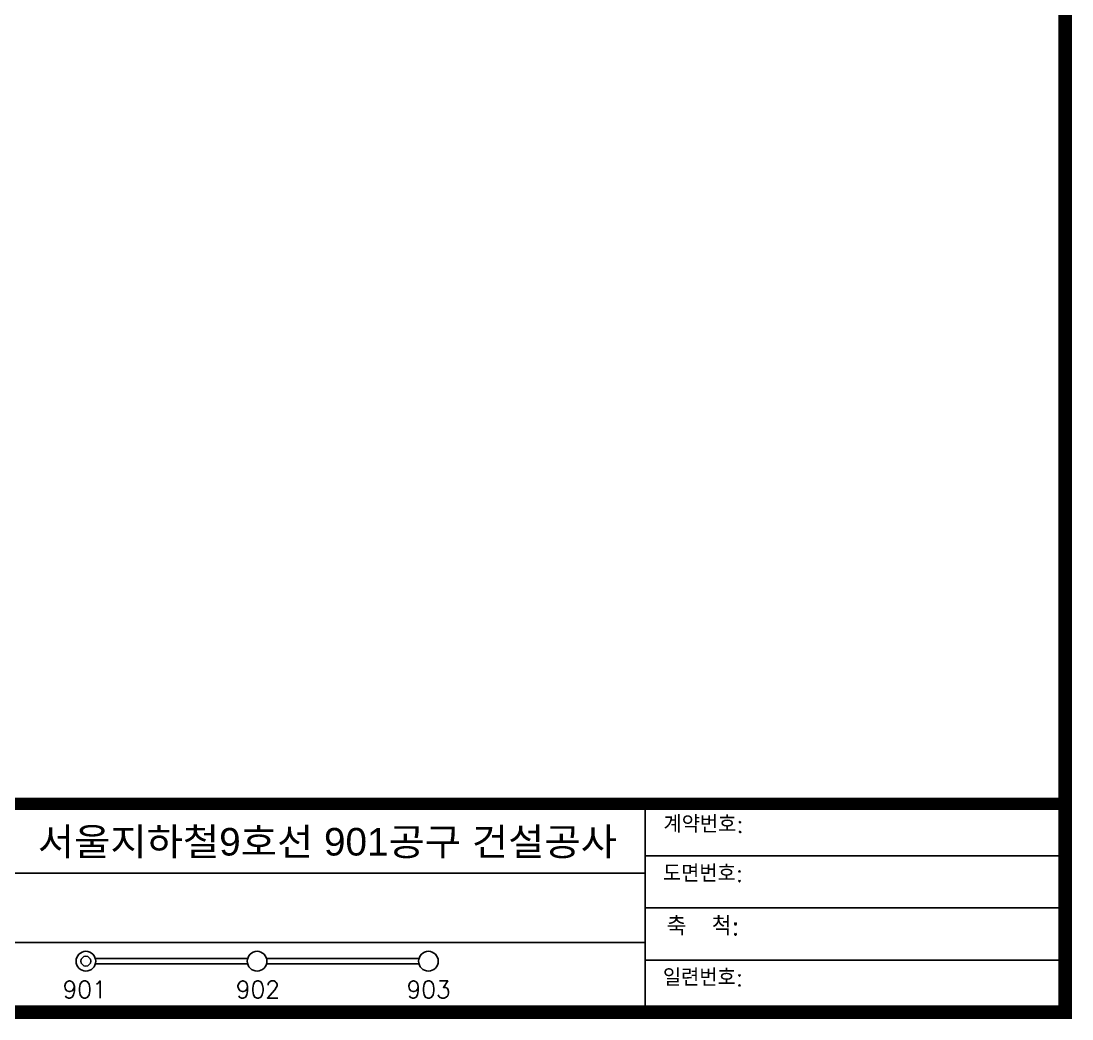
# Model space of a CAD drawing. Extents: x 0 to 841, y 0 to 594.
# Drawn here: x 674.3 to 827, y 14 to 159 of the extents above; entities that cross this region are included whole.
import ezdxf
from ezdxf.enums import TextEntityAlignment as Align

# ---------------------------------------------------------------- set-up
doc = ezdxf.new("R2010")
doc.units = 0
doc.header["$LTSCALE"] = 700
doc.header["$MEASUREMENT"] = 0
doc.layers.add('BORD', color=7, linetype='CONTINUOUS')
doc.styles.add('GHS', font='romans.shx', dxfattribs={"bigfont": 'ghs.shx'})
doc.styles.add('HTB', font='romans.shx', dxfattribs={"bigfont": 'ghs.shx'})
doc.styles.add('ST3', font='SEUTUM.TTF')

msp = doc.modelspace()

# ---------------------------------------------------------------- linework, layer by layer
at = {"layer": 'BORD'}
for p, q in [((765, 45.27), (765, 15)), ((765, 37.7), (826, 37.7)), ((638, 35.18), (765, 35.18)), ((765, 30.13), (826, 30.13)), ((638, 25.09), (765, 25.09)), ((685.14, 22.81), (707.26, 22.81)), ((685.14, 21.99), (707.26, 21.99)), ((710, 22.81), (732.13, 22.81)), ((710, 21.99), (732.13, 21.99)), ((765, 22.56), (826, 22.56))]:
    msp.add_line(p, q, dxfattribs=at)
at = {"layer": 'BORD', "const_width": 2}
msp.add_lwpolyline([(30, 15), (30, 579), (826, 579), (826, 15)], close=True, dxfattribs=at)
at = {"layer": 'BORD', "const_width": 1.82}
msp.add_lwpolyline([(30, 45.27), (826, 45.27)], dxfattribs=at)
at = {"layer": 'BORD'}
for centre, radius in [((683.75, 22.4), 1.43), ((683.75, 22.4), 0.714), ((708.63, 22.4), 1.43), ((733.52, 22.4), 1.43)]:
    msp.add_circle(centre, radius, dxfattribs=at)

# ---------------------------------------------------------------- texts
at = {"layer": 'BORD', "style": 'GHS'}
for s, height, p in [('계약번호:', 2.5, (773.49, 41.05)), ('도면번호:', 2.5, (773.4, 33.91)), ('축  척:', 2.7, (773.41, 26.16)), ('일련번호:', 2.5, (773.4, 18.78))]:
    msp.add_text(s, height=height, dxfattribs=at).set_placement(p, align=Align.CENTER)
at = {"layer": 'BORD', "style": 'ST3', "width": 1.05}
msp.add_text('서울지하철9호선 901공구 건설공사', height=4, dxfattribs=at).set_placement((676.77, 37.75))
at = {"layer": 'BORD', "style": 'HTB'}
for s, p in [('901', (683.58, 18.28)), ('902', (708.74, 18.28)), ('903', (733.54, 18.28))]:
    msp.add_text(s, height=2.5, dxfattribs=at).set_placement(p, align=Align.MIDDLE)

doc.saveas('drawing.dxf')
